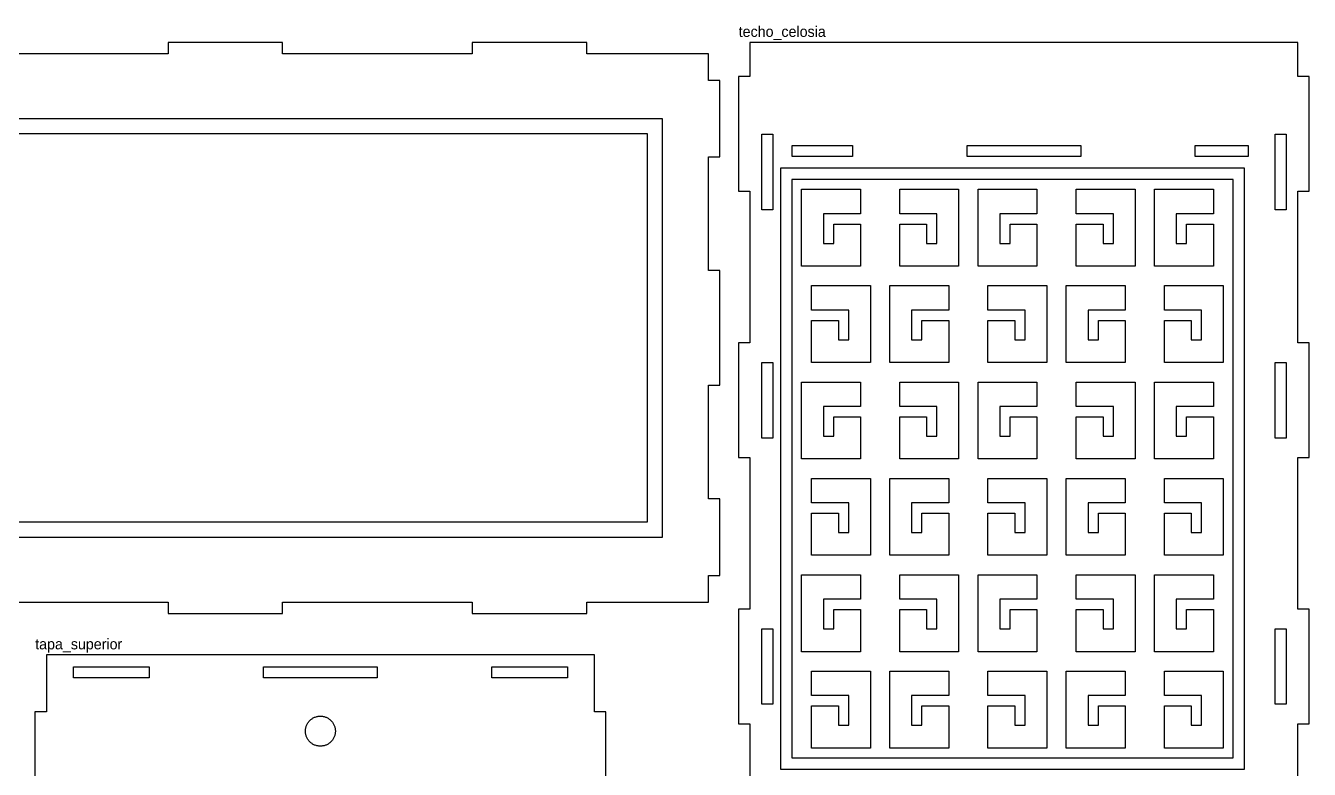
# Model space of a CAD drawing. Header units: millimetres. Extents: x 8 to 587, y 25 to 390.
# Drawn here: x 235.5 to 573.1, y 195 to 390.4 of the extents above; entities that cross this region are included whole.
import ezdxf

# ---------------------------------------------------------------- set-up
doc = ezdxf.new("R2010")
doc.units = ezdxf.units.MM
for name, color, linetype in [('CORTE', 1, 'Continuous'), ('ETIQUETAS', 3, 'Continuous'), ('GRABADO', 5, 'Continuous')]:
    doc.layers.add(name, color=color, linetype=linetype)

msp = doc.modelspace()

# ---------------------------------------------------------------- linework, layer by layer
at = {"layer": 'CORTE'}
for points in [[(223.06, 238.94), (272.94, 238.94), (272.94, 235.94), (303.06, 235.94), (303.06, 238.94), (352.94, 238.94), (352.94, 235.94), (383.06, 235.94), (383.06, 238.94), (415.06, 238.94), (415.06, 245.94), (418.06, 245.94), (418.06, 266.06), (415.06, 266.06), (415.06, 295.94), (418.06, 295.94), (418.06, 326.06), (415.06, 326.06), (415.06, 355.94), (418.06, 355.94), (418.06, 376.06), (415.06, 376.06), (415.06, 383.06), (383.06, 383.06), (383.06, 386.06), (352.94, 386.06), (352.94, 383.06), (303.06, 383.06), (303.06, 386.06), (272.94, 386.06), (272.94, 383.06), (223.06, 383.06)], [(570.06, 191.94), (570.06, 206.94), (573.06, 206.94), (573.06, 237.06), (570.06, 237.06), (570.06, 276.94), (573.06, 276.94), (573.06, 307.06), (570.06, 307.06), (570.06, 346.94), (573.06, 346.94), (573.06, 377.06), (570.06, 377.06), (570.06, 386.06), (425.94, 386.06), (425.94, 377.06), (422.94, 377.06), (422.94, 346.94), (425.94, 346.94), (425.94, 307.06), (422.94, 307.06), (422.94, 276.94), (425.94, 276.94), (425.94, 237.06), (425.94, 237.06), (422.94, 237.06), (422.94, 206.94), (425.94, 206.94), (425.94, 191.94)], [(388.06, 179.94), (388.06, 210.06), (385.06, 210.06), (385.06, 225.06), (240.94, 225.06), (240.94, 210.06), (237.94, 210.06), (237.94, 179.94)]]:
    msp.add_lwpolyline(points, dxfattribs=at)
for points in [[(431.94, 342.06), (429.06, 342.06), (429.06, 361.94), (431.94, 361.94), (431.94, 342.06)], [(564.06, 342.06), (564.06, 361.94), (566.94, 361.94), (566.94, 342.06), (564.06, 342.06)], [(437.06, 356.06), (437.06, 358.94), (452.94, 358.94), (452.94, 356.06), (437.06, 356.06)], [(512.94, 356.06), (483.06, 356.06), (483.06, 358.94), (512.94, 358.94), (512.94, 356.06)], [(543.06, 356.06), (543.06, 358.94), (556.94, 358.94), (556.94, 356.06), (543.06, 356.06)], [(455.04, 341.01), (445.26, 341.01), (445.26, 333.21), (447.98, 333.21), (447.98, 338.29), (455.04, 338.29), (455.04, 327.23), (439.56, 327.23), (439.56, 347.44), (455.04, 347.44), (455.04, 341.01)], [(472.42, 338.29), (472.42, 333.21), (475.14, 333.21), (475.14, 341.01), (465.36, 341.01), (465.36, 347.44), (480.84, 347.44), (480.84, 327.23), (465.36, 327.23), (465.36, 338.29), (472.42, 338.29)], [(491.66, 341.01), (491.66, 333.21), (494.38, 333.21), (494.38, 338.29), (501.44, 338.29), (501.44, 327.23), (485.96, 327.23), (485.96, 347.44), (501.44, 347.44), (501.44, 341.01), (491.66, 341.01)], [(518.82, 338.29), (518.82, 333.21), (521.54, 333.21), (521.54, 341.01), (511.76, 341.01), (511.76, 347.44), (527.24, 347.44), (527.24, 327.23), (511.76, 327.23), (511.76, 338.29), (518.82, 338.29)], [(547.84, 341.01), (538.06, 341.01), (538.06, 333.21), (540.78, 333.21), (540.78, 338.29), (547.84, 338.29), (547.84, 327.23), (532.36, 327.23), (532.36, 347.44), (547.84, 347.44), (547.84, 341.01)], [(449.22, 307.87), (451.94, 307.87), (451.94, 315.68), (442.16, 315.68), (442.16, 322.11), (457.64, 322.11), (457.64, 301.89), (442.16, 301.89), (442.16, 312.96), (449.22, 312.96), (449.22, 307.87)], [(468.46, 315.68), (468.46, 307.87), (471.18, 307.87), (471.18, 312.96), (478.24, 312.96), (478.24, 301.89), (462.76, 301.89), (462.76, 322.11), (478.24, 322.11), (478.24, 315.68), (468.46, 315.68)], [(495.62, 312.96), (495.62, 307.87), (498.34, 307.87), (498.34, 315.68), (488.56, 315.68), (488.56, 322.11), (504.04, 322.11), (504.04, 301.89), (488.56, 301.89), (488.56, 312.96), (495.62, 312.96)], [(514.86, 315.68), (514.86, 307.87), (517.58, 307.87), (517.58, 312.96), (524.64, 312.96), (524.64, 301.89), (509.16, 301.89), (509.16, 322.11), (524.64, 322.11), (524.64, 315.68), (514.86, 315.68)], [(542.02, 307.87), (544.74, 307.87), (544.74, 315.68), (534.96, 315.68), (534.96, 322.11), (550.44, 322.11), (550.44, 301.89), (534.96, 301.89), (534.96, 312.96), (542.02, 312.96), (542.02, 307.87)], [(431.94, 282.06), (429.06, 282.06), (429.06, 301.94), (431.94, 301.94), (431.94, 282.06)], [(566.94, 282.06), (564.06, 282.06), (564.06, 301.94), (566.94, 301.94), (566.94, 282.06)], [(455.04, 290.34), (445.26, 290.34), (445.26, 282.54), (447.98, 282.54), (447.98, 287.62), (455.04, 287.62), (455.04, 276.56), (439.56, 276.56), (439.56, 296.77), (455.04, 296.77), (455.04, 290.34)], [(472.42, 282.54), (475.14, 282.54), (475.14, 290.34), (465.36, 290.34), (465.36, 296.77), (480.84, 296.77), (480.84, 276.56), (465.36, 276.56), (465.36, 287.62), (472.42, 287.62), (472.42, 282.54)], [(501.44, 290.34), (491.66, 290.34), (491.66, 282.54), (494.38, 282.54), (494.38, 287.62), (501.44, 287.62), (501.44, 276.56), (485.96, 276.56), (485.96, 296.77), (501.44, 296.77), (501.44, 290.34)], [(518.82, 287.62), (518.82, 282.54), (521.54, 282.54), (521.54, 290.34), (511.76, 290.34), (511.76, 296.77), (527.24, 296.77), (527.24, 276.56), (511.76, 276.56), (511.76, 287.62), (518.82, 287.62)], [(538.06, 290.34), (538.06, 282.54), (540.78, 282.54), (540.78, 287.62), (547.84, 287.62), (547.84, 276.56), (532.36, 276.56), (532.36, 296.77), (547.84, 296.77), (547.84, 290.34), (538.06, 290.34)], [(449.22, 257.21), (451.94, 257.21), (451.94, 265.01), (442.16, 265.01), (442.16, 271.44), (457.64, 271.44), (457.64, 251.23), (442.16, 251.23), (442.16, 262.29), (449.22, 262.29), (449.22, 257.21)], [(478.24, 265.01), (468.46, 265.01), (468.46, 257.21), (471.18, 257.21), (471.18, 262.29), (478.24, 262.29), (478.24, 251.23), (462.76, 251.23), (462.76, 271.44), (478.24, 271.44), (478.24, 265.01)], [(495.62, 262.29), (495.62, 257.21), (498.34, 257.21), (498.34, 265.01), (488.56, 265.01), (488.56, 271.44), (504.04, 271.44), (504.04, 251.23), (488.56, 251.23), (488.56, 262.29), (495.62, 262.29)], [(514.86, 265.01), (514.86, 257.21), (517.58, 257.21), (517.58, 262.29), (524.64, 262.29), (524.64, 251.23), (509.16, 251.23), (509.16, 271.44), (524.64, 271.44), (524.64, 265.01), (514.86, 265.01)], [(542.02, 257.21), (544.74, 257.21), (544.74, 265.01), (534.96, 265.01), (534.96, 271.44), (550.44, 271.44), (550.44, 251.23), (534.96, 251.23), (534.96, 262.29), (542.02, 262.29), (542.02, 257.21)], [(445.26, 239.68), (445.26, 231.87), (447.98, 231.87), (447.98, 236.96), (455.04, 236.96), (455.04, 225.89), (439.56, 225.89), (439.56, 246.11), (455.04, 246.11), (455.04, 239.68), (445.26, 239.68)], [(472.42, 231.87), (475.14, 231.87), (475.14, 239.68), (465.36, 239.68), (465.36, 246.11), (480.84, 246.11), (480.84, 225.89), (465.36, 225.89), (465.36, 236.96), (472.42, 236.96), (472.42, 231.87)], [(491.66, 239.68), (491.66, 231.87), (494.38, 231.87), (494.38, 236.96), (501.44, 236.96), (501.44, 225.89), (485.96, 225.89), (485.96, 246.11), (501.44, 246.11), (501.44, 239.68), (491.66, 239.68)], [(518.82, 236.96), (518.82, 231.87), (521.54, 231.87), (521.54, 239.68), (511.76, 239.68), (511.76, 246.11), (527.24, 246.11), (527.24, 225.89), (511.76, 225.89), (511.76, 236.96), (518.82, 236.96)], [(547.84, 239.68), (538.06, 239.68), (538.06, 231.87), (540.78, 231.87), (540.78, 236.96), (547.84, 236.96), (547.84, 225.89), (532.36, 225.89), (532.36, 246.11), (547.84, 246.11), (547.84, 239.68)], [(431.94, 212.06), (429.06, 212.06), (429.06, 231.94), (431.94, 231.94), (431.94, 212.06)], [(564.06, 212.06), (564.06, 231.94), (566.94, 231.94), (566.94, 212.06), (564.06, 212.06)], [(248.06, 221.94), (267.94, 221.94), (267.94, 219.06), (248.06, 219.06), (248.06, 221.94)], [(327.94, 221.94), (327.94, 219.06), (298.06, 219.06), (298.06, 221.94), (327.94, 221.94)], [(377.94, 221.94), (377.94, 219.06), (358.06, 219.06), (358.06, 221.94), (377.94, 221.94)], [(449.22, 211.62), (449.22, 206.54), (451.94, 206.54), (451.94, 214.34), (442.16, 214.34), (442.16, 220.77), (457.64, 220.77), (457.64, 200.56), (442.16, 200.56), (442.16, 211.62), (449.22, 211.62)], [(478.24, 214.34), (468.46, 214.34), (468.46, 206.54), (471.18, 206.54), (471.18, 211.62), (478.24, 211.62), (478.24, 200.56), (462.76, 200.56), (462.76, 220.77), (478.24, 220.77), (478.24, 214.34)], [(495.62, 206.54), (498.34, 206.54), (498.34, 214.34), (488.56, 214.34), (488.56, 220.77), (504.04, 220.77), (504.04, 200.56), (488.56, 200.56), (488.56, 211.62), (495.62, 211.62), (495.62, 206.54)], [(524.64, 214.34), (514.86, 214.34), (514.86, 206.54), (517.58, 206.54), (517.58, 211.62), (524.64, 211.62), (524.64, 200.56), (509.16, 200.56), (509.16, 220.77), (524.64, 220.77), (524.64, 214.34)], [(542.02, 206.54), (544.74, 206.54), (544.74, 214.34), (534.96, 214.34), (534.96, 220.77), (550.44, 220.77), (550.44, 200.56), (534.96, 200.56), (534.96, 211.62), (542.02, 211.62), (542.02, 206.54)], [(316.92, 204.61), (316.9, 204.42), (316.86, 204.23), (316.82, 204.04), (316.77, 203.86), (316.71, 203.67), (316.64, 203.49), (316.56, 203.32), (316.47, 203.14), (316.38, 202.97), (316.28, 202.81), (316.16, 202.65), (316.05, 202.5), (315.92, 202.35), (315.79, 202.21), (315.65, 202.08), (315.5, 201.95), (315.35, 201.84), (315.19, 201.72), (315.03, 201.62), (314.86, 201.53), (314.68, 201.44), (314.51, 201.36), (314.33, 201.29), (314.14, 201.23), (313.96, 201.18), (313.77, 201.14), (313.58, 201.1), (313.39, 201.08), (313.19, 201.06), (313, 201.06), (312.81, 201.06), (312.61, 201.08), (312.42, 201.1), (312.23, 201.14), (312.04, 201.18), (311.86, 201.23), (311.67, 201.29), (311.49, 201.36), (311.32, 201.44), (311.14, 201.53), (310.97, 201.62), (310.81, 201.72), (310.65, 201.84), (310.5, 201.95), (310.35, 202.08), (310.21, 202.21), (310.08, 202.35), (309.95, 202.5), (309.84, 202.65), (309.72, 202.81), (309.62, 202.97), (309.53, 203.14), (309.44, 203.32), (309.36, 203.49), (309.29, 203.67), (309.23, 203.86), (309.18, 204.04), (309.14, 204.23), (309.1, 204.42), (309.08, 204.61), (309.06, 204.81), (309.06, 205), (309.06, 205.19), (309.08, 205.39), (309.1, 205.58), (309.14, 205.77), (309.18, 205.96), (309.23, 206.14), (309.29, 206.33), (309.36, 206.51), (309.44, 206.68), (309.53, 206.86), (309.62, 207.03), (309.72, 207.19), (309.84, 207.35), (309.95, 207.5), (310.08, 207.65), (310.21, 207.79), (310.35, 207.92), (310.5, 208.05), (310.65, 208.16), (310.81, 208.28), (310.97, 208.38), (311.14, 208.47), (311.32, 208.56), (311.49, 208.64), (311.67, 208.71), (311.86, 208.77), (312.04, 208.82), (312.23, 208.86), (312.42, 208.9), (312.61, 208.92), (312.81, 208.94), (313, 208.94), (313.19, 208.94), (313.39, 208.92), (313.58, 208.9), (313.77, 208.86), (313.96, 208.82), (314.14, 208.77), (314.33, 208.71), (314.51, 208.64), (314.68, 208.56), (314.86, 208.47), (315.03, 208.38), (315.19, 208.28), (315.35, 208.16), (315.5, 208.05), (315.65, 207.92), (315.79, 207.79), (315.92, 207.65), (316.05, 207.5), (316.16, 207.35), (316.28, 207.19), (316.38, 207.03), (316.47, 206.86), (316.56, 206.68), (316.64, 206.51), (316.71, 206.33), (316.77, 206.14), (316.82, 205.96), (316.86, 205.77), (316.9, 205.58), (316.92, 205.39), (316.94, 205.19), (316.94, 205), (316.94, 204.81), (316.92, 204.61)]]:
    msp.add_lwpolyline(points, close=True, dxfattribs=at)
at = {"layer": 'GRABADO'}
for points in [[(203, 256), (403, 256), (403, 366), (203, 366), (203, 256)], [(207, 260), (399, 260), (399, 362), (207, 362), (207, 260)], [(556, 195), (556, 353), (434, 353), (434, 195), (556, 195)], [(553, 198), (553, 350), (437, 350), (437, 198), (553, 198)]]:
    msp.add_lwpolyline(points, dxfattribs=at)

# ---------------------------------------------------------------- texts
at = {"layer": 'ETIQUETAS'}
for s, p in [('techo_celosia', (423, 387.5)), ('tapa_superior', (238, 226.5))]:
    msp.add_text(s, height=2.8, dxfattribs=at).set_placement(p)

doc.saveas('drawing.dxf')
